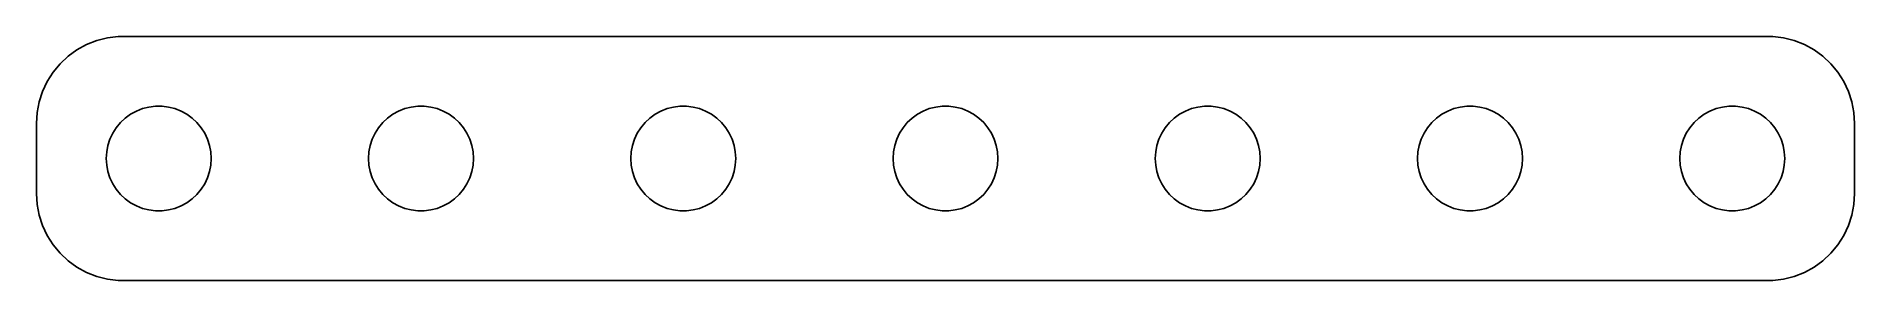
# Model space of a CAD drawing. Header units: metres. Extents: x -26 to 26, y 20.5 to 27.5.
import ezdxf

# ---------------------------------------------------------------- set-up
doc = ezdxf.new("R2010")
doc.units = ezdxf.units.M

msp = doc.modelspace()

# ---------------------------------------------------------------- linework, layer by layer
for p, q in [((-24.8396, 27.1108), (-25.0936, 26.9263)), ((-24.5644, 27.2621), (-24.8396, 27.1108)), ((-24.2725, 27.3776), (-24.5644, 27.2621)), ((-23.9684, 27.4557), (-24.2725, 27.3776)), ((-23.657, 27.4951), (-23.9684, 27.4557)), ((23.657, 27.4951), (-23.657, 27.4951)), ((23.9684, 27.4557), (23.657, 27.4951)), ((24.2725, 27.3776), (23.9684, 27.4557)), ((24.5644, 27.2621), (24.2725, 27.3776)), ((24.8396, 27.1108), (24.5644, 27.2621)), ((25.0936, 26.9263), (24.8396, 27.1108)), ((-25.3224, 26.7114), (-25.5225, 26.4695)), ((-25.0936, 26.9263), (-25.3224, 26.7114)), ((25.3224, 26.7114), (25.0936, 26.9263)), ((25.5225, 26.4695), (25.3224, 26.7114)), ((-25.6908, 26.2044), (-25.8244, 25.9203)), ((-25.5225, 26.4695), (-25.6908, 26.2044)), ((25.6908, 26.2044), (25.5225, 26.4695)), ((25.8244, 25.9203), (25.6908, 26.2044)), ((-25.9214, 25.6217), (-25.9803, 25.3133)), ((-25.8244, 25.9203), (-25.9214, 25.6217)), ((-22.7811, 25.4734), (-22.5942, 25.497)), ((-22.5942, 25.497), (-22.4058, 25.497)), ((-22.4058, 25.497), (-22.2189, 25.4734)), ((-15.2811, 25.4734), (-15.0942, 25.497)), ((-15.0942, 25.497), (-14.9058, 25.497)), ((-14.9058, 25.497), (-14.7189, 25.4734)), ((-7.78107, 25.4734), (-7.59418, 25.497)), ((-7.59418, 25.497), (-7.40581, 25.497)), ((-7.40581, 25.497), (-7.21892, 25.4734)), ((-0.281067, 25.4734), (-0.094177, 25.497)), ((-0.094177, 25.497), (0.094177, 25.497)), ((0.094177, 25.497), (0.281067, 25.4734)), ((7.21892, 25.4734), (7.40581, 25.497)), ((7.40581, 25.497), (7.59418, 25.497)), ((7.59418, 25.497), (7.78107, 25.4734)), ((14.7189, 25.4734), (14.9058, 25.497)), ((14.9058, 25.497), (15.0942, 25.497)), ((15.0942, 25.497), (15.2811, 25.4734)), ((22.2189, 25.4734), (22.4058, 25.497)), ((22.4058, 25.497), (22.5942, 25.497)), ((22.5942, 25.497), (22.7811, 25.4734)), ((25.9214, 25.6217), (25.8244, 25.9203)), ((25.9803, 25.3133), (25.9214, 25.6217)), ((-25.9803, 25.3133), (-26, 25)), ((-26, 25), (-26, 23)), ((-23.7135, 24.8817), (-23.5934, 25.0268)), ((-23.5934, 25.0268), (-23.4561, 25.1558)), ((-23.4561, 25.1558), (-23.3037, 25.2665)), ((-23.3037, 25.2665), (-23.1387, 25.3572)), ((-23.1387, 25.3572), (-22.9635, 25.4266)), ((-22.9635, 25.4266), (-22.7811, 25.4734)), ((-22.2189, 25.4734), (-22.0365, 25.4266)), ((-22.0365, 25.4266), (-21.8613, 25.3572)), ((-21.8613, 25.3572), (-21.6963, 25.2665)), ((-21.6963, 25.2665), (-21.5439, 25.1558)), ((-21.5439, 25.1558), (-21.4065, 25.0268)), ((-21.4065, 25.0268), (-21.2865, 24.8817)), ((-16.2135, 24.8817), (-16.0934, 25.0268)), ((-16.0934, 25.0268), (-15.9561, 25.1558)), ((-15.9561, 25.1558), (-15.8037, 25.2665)), ((-15.8037, 25.2665), (-15.6387, 25.3572)), ((-15.6387, 25.3572), (-15.4635, 25.4266)), ((-15.4635, 25.4266), (-15.2811, 25.4734)), ((-14.7189, 25.4734), (-14.5365, 25.4266)), ((-14.5365, 25.4266), (-14.3613, 25.3572)), ((-14.3613, 25.3572), (-14.1963, 25.2665)), ((-14.1963, 25.2665), (-14.0439, 25.1558)), ((-14.0439, 25.1558), (-13.9065, 25.0268)), ((-13.9065, 25.0268), (-13.7865, 24.8817)), ((-8.71352, 24.8817), (-8.59344, 25.0268)), ((-8.59344, 25.0268), (-8.45613, 25.1558)), ((-8.45613, 25.1558), (-8.30373, 25.2665)), ((-8.30373, 25.2665), (-8.13866, 25.3572)), ((-8.13866, 25.3572), (-7.96352, 25.4266)), ((-7.96352, 25.4266), (-7.78107, 25.4734)), ((-7.21892, 25.4734), (-7.03647, 25.4266)), ((-7.03647, 25.4266), (-6.86133, 25.3572)), ((-6.86133, 25.3572), (-6.69626, 25.2665)), ((-6.69626, 25.2665), (-6.54385, 25.1558)), ((-6.54385, 25.1558), (-6.40654, 25.0268)), ((-6.40654, 25.0268), (-6.28647, 24.8817)), ((-1.21352, 24.8817), (-1.09344, 25.0268)), ((-1.09344, 25.0268), (-0.956131, 25.1558)), ((-0.956131, 25.1558), (-0.803726, 25.2665)), ((-0.803726, 25.2665), (-0.638657, 25.3572)), ((-0.638657, 25.3572), (-0.463516, 25.4266)), ((-0.463516, 25.4266), (-0.281067, 25.4734)), ((0.281067, 25.4734), (0.463516, 25.4266)), ((0.463516, 25.4266), (0.638657, 25.3572)), ((0.638657, 25.3572), (0.803726, 25.2665)), ((0.803726, 25.2665), (0.956131, 25.1558)), ((0.956131, 25.1558), (1.09344, 25.0268)), ((1.09344, 25.0268), (1.21352, 24.8817)), ((6.28647, 24.8817), (6.40654, 25.0268)), ((6.40654, 25.0268), (6.54385, 25.1558)), ((6.54385, 25.1558), (6.69626, 25.2665)), ((6.69626, 25.2665), (6.86133, 25.3572)), ((6.86133, 25.3572), (7.03647, 25.4266)), ((7.03647, 25.4266), (7.21892, 25.4734)), ((7.78107, 25.4734), (7.96352, 25.4266)), ((7.96352, 25.4266), (8.13866, 25.3572)), ((8.13866, 25.3572), (8.30373, 25.2665)), ((8.30373, 25.2665), (8.45613, 25.1558)), ((8.45613, 25.1558), (8.59344, 25.0268)), ((8.59344, 25.0268), (8.71352, 24.8817)), ((13.7865, 24.8817), (13.9065, 25.0268)), ((13.9065, 25.0268), (14.0439, 25.1558)), ((14.0439, 25.1558), (14.1963, 25.2665)), ((14.1963, 25.2665), (14.3613, 25.3572)), ((14.3613, 25.3572), (14.5365, 25.4266)), ((14.5365, 25.4266), (14.7189, 25.4734)), ((15.2811, 25.4734), (15.4635, 25.4266)), ((15.4635, 25.4266), (15.6387, 25.3572)), ((15.6387, 25.3572), (15.8037, 25.2665)), ((15.8037, 25.2665), (15.9561, 25.1558)), ((15.9561, 25.1558), (16.0934, 25.0268)), ((16.0934, 25.0268), (16.2135, 24.8817)), ((21.2865, 24.8817), (21.4065, 25.0268)), ((21.4065, 25.0268), (21.5439, 25.1558)), ((21.5439, 25.1558), (21.6963, 25.2665)), ((21.6963, 25.2665), (21.8613, 25.3572)), ((21.8613, 25.3572), (22.0365, 25.4266)), ((22.0365, 25.4266), (22.2189, 25.4734)), ((22.7811, 25.4734), (22.9635, 25.4266)), ((22.9635, 25.4266), (23.1387, 25.3572)), ((23.1387, 25.3572), (23.3037, 25.2665)), ((23.3037, 25.2665), (23.4561, 25.1558)), ((23.4561, 25.1558), (23.5934, 25.0268)), ((23.5934, 25.0268), (23.7135, 24.8817)), ((26, 25), (25.9803, 25.3133)), ((26, 23), (26, 25)), ((-23.9529, 24.373), (-23.8947, 24.5522)), ((-23.8947, 24.5522), (-23.8145, 24.7226)), ((-23.8145, 24.7226), (-23.7135, 24.8817)), ((-21.2865, 24.8817), (-21.1855, 24.7226)), ((-21.1855, 24.7226), (-21.1053, 24.5522)), ((-21.1053, 24.5522), (-21.0471, 24.373)), ((-16.4529, 24.373), (-16.3947, 24.5522)), ((-16.3947, 24.5522), (-16.3145, 24.7226)), ((-16.3145, 24.7226), (-16.2135, 24.8817)), ((-13.7865, 24.8817), (-13.6855, 24.7226)), ((-13.6855, 24.7226), (-13.6053, 24.5522)), ((-13.6053, 24.5522), (-13.5471, 24.373)), ((-8.95287, 24.373), (-8.89465, 24.5522)), ((-8.89465, 24.5522), (-8.81445, 24.7226)), ((-8.81445, 24.7226), (-8.71352, 24.8817)), ((-6.28647, 24.8817), (-6.18553, 24.7226)), ((-6.18553, 24.7226), (-6.10533, 24.5522)), ((-6.10533, 24.5522), (-6.04712, 24.373)), ((-1.45287, 24.373), (-1.39465, 24.5522)), ((-1.39465, 24.5522), (-1.31445, 24.7226)), ((-1.31445, 24.7226), (-1.21352, 24.8817)), ((1.21352, 24.8817), (1.31445, 24.7226)), ((1.31445, 24.7226), (1.39465, 24.5522)), ((1.39465, 24.5522), (1.45287, 24.373)), ((6.04712, 24.373), (6.10533, 24.5522)), ((6.10533, 24.5522), (6.18553, 24.7226)), ((6.18553, 24.7226), (6.28647, 24.8817)), ((8.71352, 24.8817), (8.81445, 24.7226)), ((8.81445, 24.7226), (8.89465, 24.5522)), ((8.89465, 24.5522), (8.95287, 24.373)), ((13.5471, 24.373), (13.6053, 24.5522)), ((13.6053, 24.5522), (13.6855, 24.7226)), ((13.6855, 24.7226), (13.7865, 24.8817)), ((16.2135, 24.8817), (16.3145, 24.7226)), ((16.3145, 24.7226), (16.3947, 24.5522)), ((16.3947, 24.5522), (16.4529, 24.373)), ((21.0471, 24.373), (21.1053, 24.5522)), ((21.1053, 24.5522), (21.1855, 24.7226)), ((21.1855, 24.7226), (21.2865, 24.8817)), ((23.7135, 24.8817), (23.8145, 24.7226)), ((23.8145, 24.7226), (23.8947, 24.5522)), ((23.8947, 24.5522), (23.9529, 24.373)), ((-24, 24), (-23.9882, 24.188)), ((-23.9882, 23.812), (-24, 24)), ((-23.9882, 24.188), (-23.9529, 24.373)), ((-21.0471, 24.373), (-21.0118, 24.188)), ((-21.0118, 24.188), (-21, 24)), ((-21, 24), (-21.0118, 23.812)), ((-16.5, 24), (-16.4882, 24.188)), ((-16.4882, 23.812), (-16.5, 24)), ((-16.4882, 24.188), (-16.4529, 24.373)), ((-13.5471, 24.373), (-13.5118, 24.188)), ((-13.5118, 24.188), (-13.5, 24)), ((-13.5, 24), (-13.5118, 23.812)), ((-9, 24), (-8.98816, 24.188)), ((-8.98816, 23.812), (-9, 24)), ((-8.98816, 24.188), (-8.95287, 24.373)), ((-6.04712, 24.373), (-6.01183, 24.188)), ((-6.01183, 24.188), (-6, 24)), ((-6, 24), (-6.01183, 23.812)), ((-1.5, 24), (-1.48816, 24.188)), ((-1.48816, 23.812), (-1.5, 24)), ((-1.48816, 24.188), (-1.45287, 24.373)), ((1.45287, 24.373), (1.48816, 24.188)), ((1.48816, 24.188), (1.5, 24)), ((1.5, 24), (1.48816, 23.812)), ((6, 24), (6.01183, 24.188)), ((6.01183, 23.812), (6, 24)), ((6.01183, 24.188), (6.04712, 24.373)), ((8.95287, 24.373), (8.98816, 24.188)), ((8.98816, 24.188), (9, 24)), ((9, 24), (8.98816, 23.812)), ((13.5, 24), (13.5118, 24.188)), ((13.5118, 23.812), (13.5, 24)), ((13.5118, 24.188), (13.5471, 24.373)), ((16.4529, 24.373), (16.4882, 24.188)), ((16.4882, 24.188), (16.5, 24)), ((16.5, 24), (16.4882, 23.812)), ((21, 24), (21.0118, 24.188)), ((21.0118, 23.812), (21, 24)), ((21.0118, 24.188), (21.0471, 24.373)), ((23.9529, 24.373), (23.9882, 24.188)), ((23.9882, 24.188), (24, 24)), ((24, 24), (23.9882, 23.812)), ((-23.9529, 23.627), (-23.9882, 23.812)), ((-23.8947, 23.4478), (-23.9529, 23.627)), ((-23.8145, 23.2774), (-23.8947, 23.4478)), ((-21.1053, 23.4478), (-21.1855, 23.2774)), ((-21.0471, 23.627), (-21.1053, 23.4478)), ((-21.0118, 23.812), (-21.0471, 23.627)), ((-16.4529, 23.627), (-16.4882, 23.812)), ((-16.3947, 23.4478), (-16.4529, 23.627)), ((-16.3145, 23.2774), (-16.3947, 23.4478)), ((-13.6053, 23.4478), (-13.6855, 23.2774)), ((-13.5471, 23.627), (-13.6053, 23.4478)), ((-13.5118, 23.812), (-13.5471, 23.627)), ((-8.95287, 23.627), (-8.98816, 23.812)), ((-8.89465, 23.4478), (-8.95287, 23.627)), ((-8.81445, 23.2774), (-8.89465, 23.4478)), ((-6.10533, 23.4478), (-6.18553, 23.2774)), ((-6.04712, 23.627), (-6.10533, 23.4478)), ((-6.01183, 23.812), (-6.04712, 23.627)), ((-1.45287, 23.627), (-1.48816, 23.812)), ((-1.39465, 23.4478), (-1.45287, 23.627)), ((-1.31445, 23.2774), (-1.39465, 23.4478)), ((1.39465, 23.4478), (1.31445, 23.2774)), ((1.45287, 23.627), (1.39465, 23.4478)), ((1.48816, 23.812), (1.45287, 23.627)), ((6.04712, 23.627), (6.01183, 23.812)), ((6.10533, 23.4478), (6.04712, 23.627)), ((6.18553, 23.2774), (6.10533, 23.4478)), ((8.89465, 23.4478), (8.81445, 23.2774)), ((8.95287, 23.627), (8.89465, 23.4478)), ((8.98816, 23.812), (8.95287, 23.627)), ((13.5471, 23.627), (13.5118, 23.812)), ((13.6053, 23.4478), (13.5471, 23.627)), ((13.6855, 23.2774), (13.6053, 23.4478)), ((16.3947, 23.4478), (16.3145, 23.2774)), ((16.4529, 23.627), (16.3947, 23.4478)), ((16.4882, 23.812), (16.4529, 23.627)), ((21.0471, 23.627), (21.0118, 23.812)), ((21.1053, 23.4478), (21.0471, 23.627)), ((21.1855, 23.2774), (21.1053, 23.4478)), ((23.8947, 23.4478), (23.8145, 23.2774)), ((23.9529, 23.627), (23.8947, 23.4478)), ((23.9882, 23.812), (23.9529, 23.627)), ((-26, 23), (-25.9803, 22.6867)), ((-23.7135, 23.1183), (-23.8145, 23.2774)), ((-23.5934, 22.9732), (-23.7135, 23.1183)), ((-23.4561, 22.8442), (-23.5934, 22.9732)), ((-21.4065, 22.9732), (-21.5439, 22.8442)), ((-21.2865, 23.1183), (-21.4065, 22.9732)), ((-21.1855, 23.2774), (-21.2865, 23.1183)), ((-16.2135, 23.1183), (-16.3145, 23.2774)), ((-16.0934, 22.9732), (-16.2135, 23.1183)), ((-15.9561, 22.8442), (-16.0934, 22.9732)), ((-13.9065, 22.9732), (-14.0439, 22.8442)), ((-13.7865, 23.1183), (-13.9065, 22.9732)), ((-13.6855, 23.2774), (-13.7865, 23.1183)), ((-8.71352, 23.1183), (-8.81445, 23.2774)), ((-8.59344, 22.9732), (-8.71352, 23.1183)), ((-8.45613, 22.8442), (-8.59344, 22.9732)), ((-6.40654, 22.9732), (-6.54385, 22.8442)), ((-6.28647, 23.1183), (-6.40654, 22.9732)), ((-6.18553, 23.2774), (-6.28647, 23.1183)), ((-1.21352, 23.1183), (-1.31445, 23.2774)), ((-1.09344, 22.9732), (-1.21352, 23.1183)), ((-0.956131, 22.8442), (-1.09344, 22.9732)), ((1.09344, 22.9732), (0.956131, 22.8442)), ((1.21352, 23.1183), (1.09344, 22.9732)), ((1.31445, 23.2774), (1.21352, 23.1183)), ((6.28647, 23.1183), (6.18553, 23.2774)), ((6.40654, 22.9732), (6.28647, 23.1183)), ((6.54385, 22.8442), (6.40654, 22.9732)), ((8.59344, 22.9732), (8.45613, 22.8442)), ((8.71352, 23.1183), (8.59344, 22.9732)), ((8.81445, 23.2774), (8.71352, 23.1183)), ((13.7865, 23.1183), (13.6855, 23.2774)), ((13.9065, 22.9732), (13.7865, 23.1183)), ((14.0439, 22.8442), (13.9065, 22.9732)), ((16.0934, 22.9732), (15.9561, 22.8442)), ((16.2135, 23.1183), (16.0934, 22.9732)), ((16.3145, 23.2774), (16.2135, 23.1183)), ((21.2865, 23.1183), (21.1855, 23.2774)), ((21.4065, 22.9732), (21.2865, 23.1183)), ((21.5439, 22.8442), (21.4065, 22.9732)), ((23.5934, 22.9732), (23.4561, 22.8442)), ((23.7135, 23.1183), (23.5934, 22.9732)), ((23.8145, 23.2774), (23.7135, 23.1183)), ((25.9803, 22.6867), (26, 23)), ((-25.9803, 22.6867), (-25.9214, 22.3783)), ((-25.9214, 22.3783), (-25.8244, 22.0797)), ((-23.3037, 22.7335), (-23.4561, 22.8442)), ((-23.1387, 22.6428), (-23.3037, 22.7335)), ((-22.9635, 22.5734), (-23.1387, 22.6428)), ((-22.7811, 22.5266), (-22.9635, 22.5734)), ((-22.5942, 22.503), (-22.7811, 22.5266)), ((-22.4058, 22.503), (-22.5942, 22.503)), ((-22.2189, 22.5266), (-22.4058, 22.503)), ((-22.0365, 22.5734), (-22.2189, 22.5266)), ((-21.8613, 22.6428), (-22.0365, 22.5734)), ((-21.6963, 22.7335), (-21.8613, 22.6428)), ((-21.5439, 22.8442), (-21.6963, 22.7335)), ((-15.8037, 22.7335), (-15.9561, 22.8442)), ((-15.6387, 22.6428), (-15.8037, 22.7335)), ((-15.4635, 22.5734), (-15.6387, 22.6428)), ((-15.2811, 22.5266), (-15.4635, 22.5734)), ((-15.0942, 22.503), (-15.2811, 22.5266)), ((-14.9058, 22.503), (-15.0942, 22.503)), ((-14.7189, 22.5266), (-14.9058, 22.503)), ((-14.5365, 22.5734), (-14.7189, 22.5266)), ((-14.3613, 22.6428), (-14.5365, 22.5734)), ((-14.1963, 22.7335), (-14.3613, 22.6428)), ((-14.0439, 22.8442), (-14.1963, 22.7335)), ((-8.30373, 22.7335), (-8.45613, 22.8442)), ((-8.13866, 22.6428), (-8.30373, 22.7335)), ((-7.96352, 22.5734), (-8.13866, 22.6428)), ((-7.78107, 22.5266), (-7.96352, 22.5734)), ((-7.59418, 22.503), (-7.78107, 22.5266)), ((-7.40581, 22.503), (-7.59418, 22.503)), ((-7.21892, 22.5266), (-7.40581, 22.503)), ((-7.03647, 22.5734), (-7.21892, 22.5266)), ((-6.86133, 22.6428), (-7.03647, 22.5734)), ((-6.69626, 22.7335), (-6.86133, 22.6428)), ((-6.54385, 22.8442), (-6.69626, 22.7335)), ((-0.803726, 22.7335), (-0.956131, 22.8442)), ((-0.638657, 22.6428), (-0.803726, 22.7335)), ((-0.463516, 22.5734), (-0.638657, 22.6428)), ((-0.281067, 22.5266), (-0.463516, 22.5734)), ((-0.094177, 22.503), (-0.281067, 22.5266)), ((0.094177, 22.503), (-0.094177, 22.503)), ((0.281067, 22.5266), (0.094177, 22.503)), ((0.463516, 22.5734), (0.281067, 22.5266)), ((0.638657, 22.6428), (0.463516, 22.5734)), ((0.803726, 22.7335), (0.638657, 22.6428)), ((0.956131, 22.8442), (0.803726, 22.7335)), ((6.69626, 22.7335), (6.54385, 22.8442)), ((6.86133, 22.6428), (6.69626, 22.7335)), ((7.03647, 22.5734), (6.86133, 22.6428)), ((7.21892, 22.5266), (7.03647, 22.5734)), ((7.40581, 22.503), (7.21892, 22.5266)), ((7.59418, 22.503), (7.40581, 22.503)), ((7.78107, 22.5266), (7.59418, 22.503)), ((7.96352, 22.5734), (7.78107, 22.5266)), ((8.13866, 22.6428), (7.96352, 22.5734)), ((8.30373, 22.7335), (8.13866, 22.6428)), ((8.45613, 22.8442), (8.30373, 22.7335)), ((14.1963, 22.7335), (14.0439, 22.8442)), ((14.3613, 22.6428), (14.1963, 22.7335)), ((14.5365, 22.5734), (14.3613, 22.6428)), ((14.7189, 22.5266), (14.5365, 22.5734)), ((14.9058, 22.503), (14.7189, 22.5266)), ((15.0942, 22.503), (14.9058, 22.503)), ((15.2811, 22.5266), (15.0942, 22.503)), ((15.4635, 22.5734), (15.2811, 22.5266)), ((15.6387, 22.6428), (15.4635, 22.5734)), ((15.8037, 22.7335), (15.6387, 22.6428)), ((15.9561, 22.8442), (15.8037, 22.7335)), ((21.6963, 22.7335), (21.5439, 22.8442)), ((21.8613, 22.6428), (21.6963, 22.7335)), ((22.0365, 22.5734), (21.8613, 22.6428)), ((22.2189, 22.5266), (22.0365, 22.5734)), ((22.4058, 22.503), (22.2189, 22.5266)), ((22.5942, 22.503), (22.4058, 22.503)), ((22.7811, 22.5266), (22.5942, 22.503)), ((22.9635, 22.5734), (22.7811, 22.5266)), ((23.1387, 22.6428), (22.9635, 22.5734)), ((23.3037, 22.7335), (23.1387, 22.6428)), ((23.4561, 22.8442), (23.3037, 22.7335)), ((25.8244, 22.0797), (25.9214, 22.3783)), ((25.9214, 22.3783), (25.9803, 22.6867)), ((-25.8244, 22.0797), (-25.6908, 21.7956)), ((25.6908, 21.7956), (25.8244, 22.0797)), ((-25.6908, 21.7956), (-25.5225, 21.5305)), ((-25.5225, 21.5305), (-25.3224, 21.2886)), ((25.3224, 21.2886), (25.5225, 21.5305)), ((25.5225, 21.5305), (25.6908, 21.7956)), ((-25.3224, 21.2886), (-25.0936, 21.0737)), ((-25.0936, 21.0737), (-24.8396, 20.8892)), ((-24.8396, 20.8892), (-24.5644, 20.7379)), ((24.5644, 20.7379), (24.8396, 20.8892)), ((24.8396, 20.8892), (25.0936, 21.0737)), ((25.0936, 21.0737), (25.3224, 21.2886)), ((-24.5644, 20.7379), (-24.2725, 20.6224)), ((-24.2725, 20.6224), (-23.9684, 20.5443)), ((-23.9684, 20.5443), (-23.657, 20.5049)), ((-23.657, 20.5049), (23.657, 20.5049)), ((23.657, 20.5049), (23.9684, 20.5443)), ((23.9684, 20.5443), (24.2725, 20.6224)), ((24.2725, 20.6224), (24.5644, 20.7379))]:
    msp.add_line(p, q)

doc.saveas('drawing.dxf')
